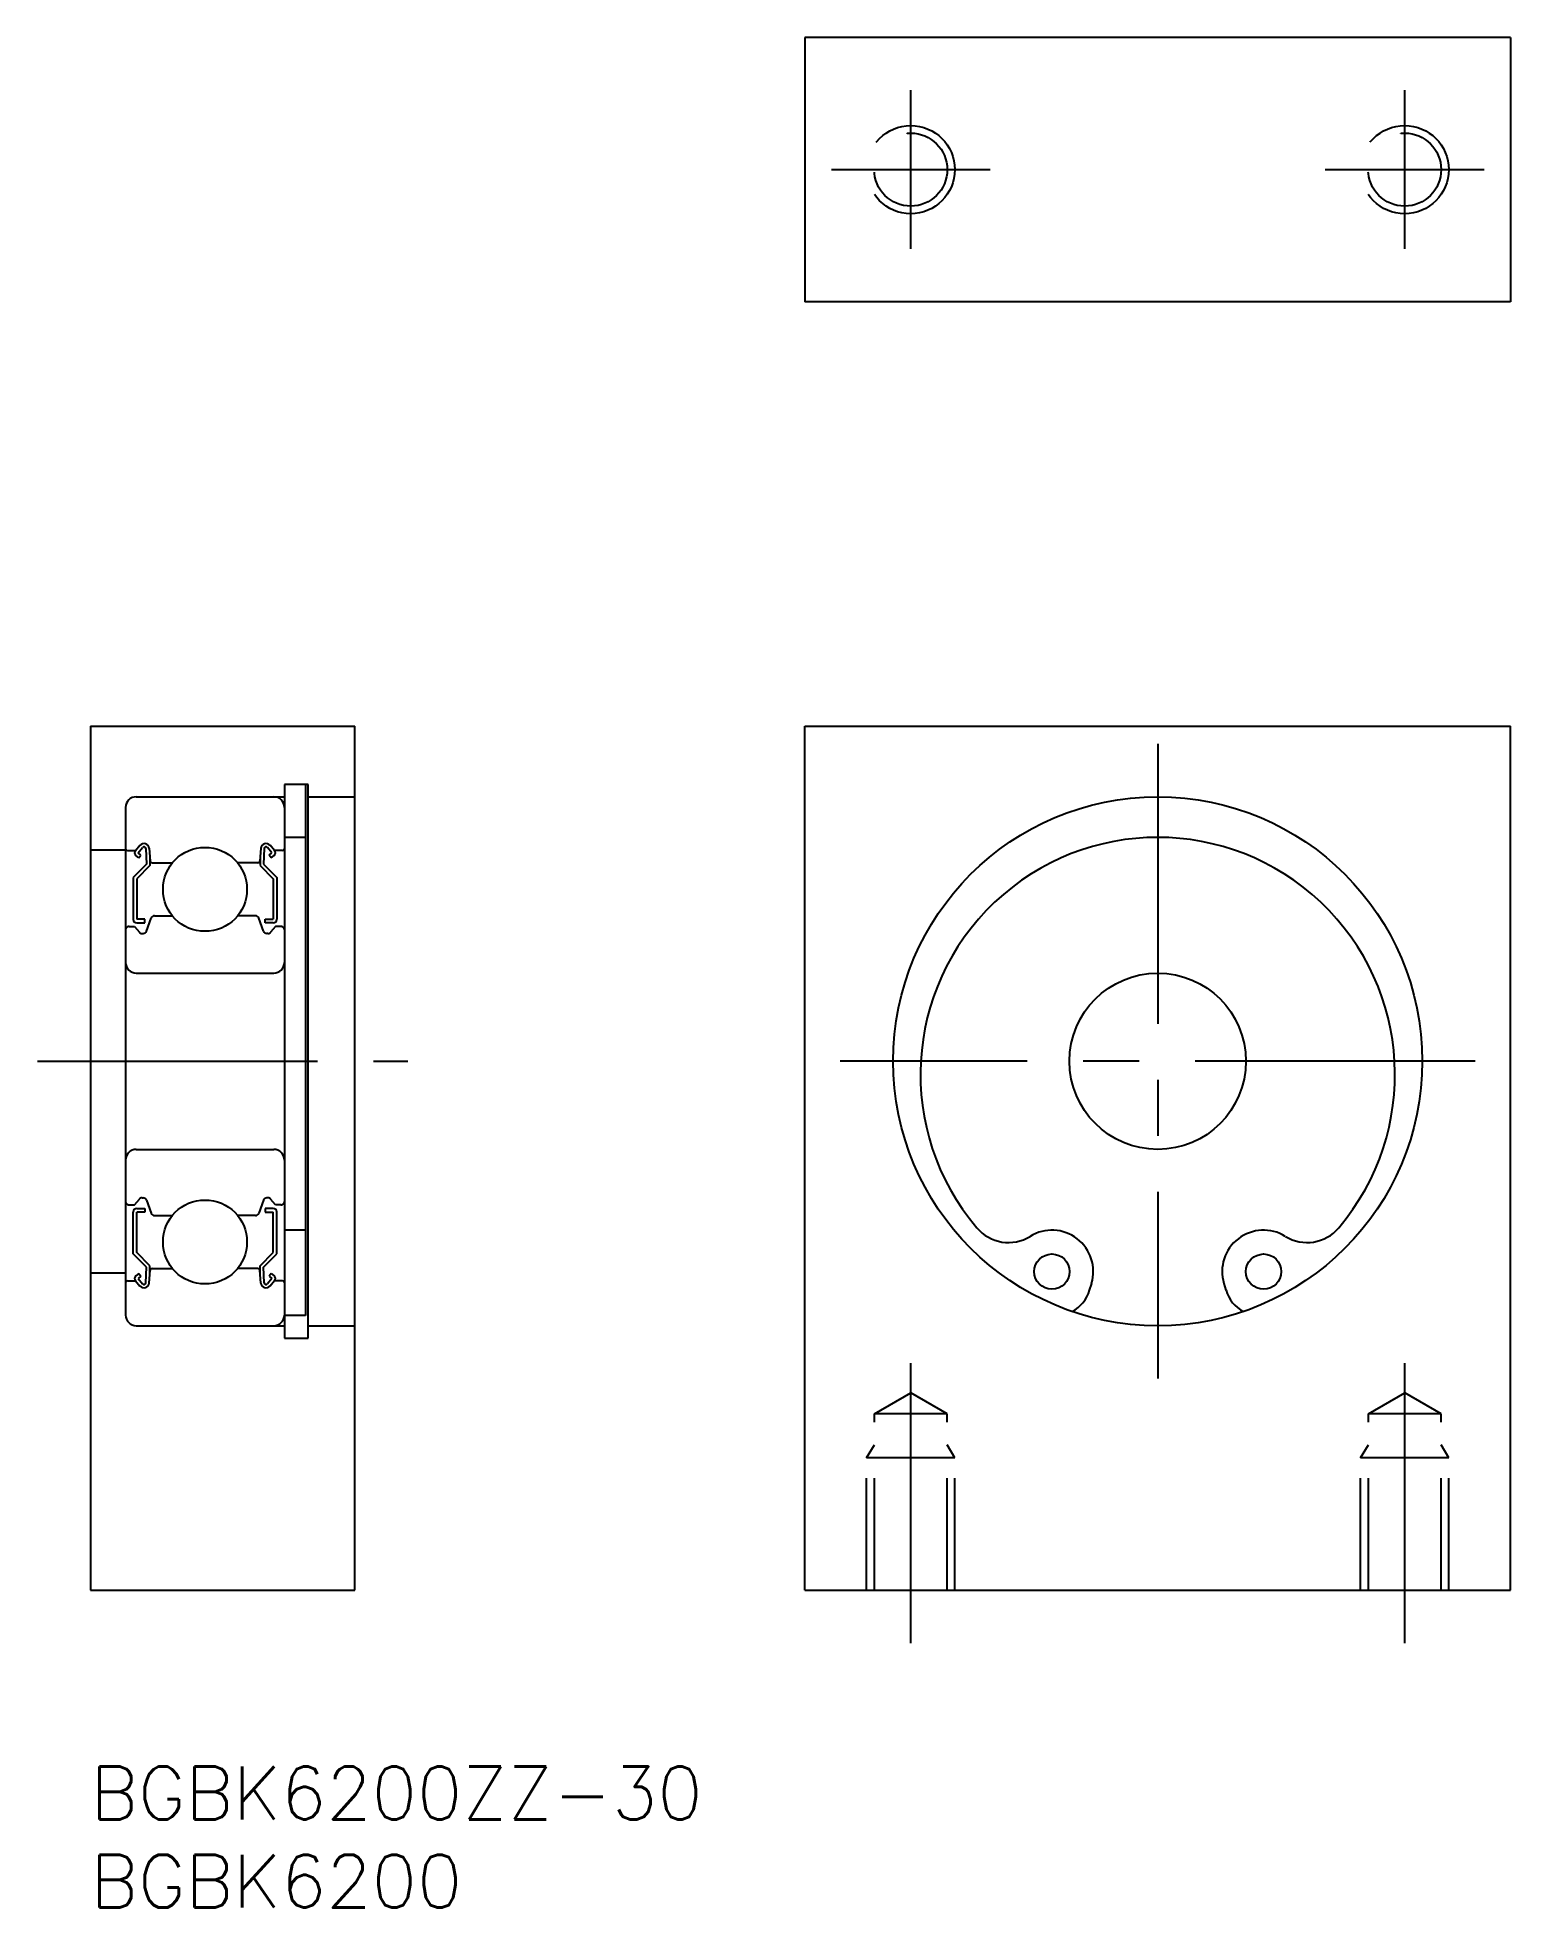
# Model space of a CAD drawing. Extents: x -3 to 81, y -8 to 98.
import ezdxf

# ---------------------------------------------------------------- set-up
doc = ezdxf.new("R2010")
doc.units = 0
doc.header["$LTSCALE"] = 0.5
doc.linetypes.add('CENTER', pattern=[50.8, 31.75, -6.35, 6.35, -6.35])
doc.linetypes.add('DASHED', pattern=[19.05, 12.7, -6.35])
for name, color, linetype in [('MSM_CENTER', 1, 'CENTER'), ('MSM_CONTINUOUS', 7, 'CONTINUOUS'), ('MSM_DASHED', 4, 'DASHED'), ('MSM_PART_NUMBER', 7, 'CONTINUOUS')]:
    doc.layers.add(name, color=color, linetype=linetype)
doc.styles.get("Standard").update_dxf_attribs({"font": 'txt.shx', "height": 3, "bigfont": 'bigfont.shx'})

# ---------------------------------------------------------------- blocks, each defined once
blk = doc.blocks.new('*U4')
at = {"layer": 'MSM_PART_NUMBER'}
blk.add_text('BGBK6200ZZ-30', height=3, dxfattribs=at).set_placement((0, -3))
blk = doc.blocks.new('*U5')
at = {"layer": 'MSM_PART_NUMBER'}
blk.add_text('BGBK6200', height=3, dxfattribs=at).set_placement((0, -8))

msp = doc.modelspace()

# ---------------------------------------------------------------- linework, layer by layer
at = {"layer": 'MSM_CENTER'}
for p, q in [((46.51, 86.07), (46.51, 95.07)), ((74.51, 86.07), (74.51, 95.07)), ((42.01, 90.57), (51.01, 90.57)), ((70.01, 90.57), (79.01, 90.57)), ((60.51, 58), (60.51, 22)), ((-3, 40), (18, 40)), ((78.51, 40), (42.51, 40)), ((46.51, 7), (46.51, 24.19)), ((74.51, 7), (74.51, 24.19))]:
    msp.add_line(p, q, dxfattribs=at)
at = {"layer": 'MSM_CONTINUOUS'}
for p, q in [((40.51, 98.07), (40.51, 83.07)), ((80.51, 98.07), (40.51, 98.07)), ((80.51, 98.07), (80.51, 83.07)), ((80.51, 83.07), (40.51, 83.07)), ((0, 59), (15, 59)), ((0, 59), (0, 10)), ((15, 10), (15, 59)), ((40.51, 10), (40.51, 59)), ((40.51, 59), (80.51, 59)), ((80.51, 10), (80.51, 59)), ((11, 55.7), (11, 24.3)), ((12.35, 55.7, -1.3), (11, 55.7, -1.3)), ((12.2, 55.7), (12.2, 25.58)), ((12.35, 24.3, -0.1), (12.35, 55.7, -0.1)), ((2, 54.4), (2, 25.6)), ((2.6, 55), (11, 55)), ((12.35, 55, -1.3), (15, 55, -1.3)), ((0, 52), (2, 52)), ((2.56, 51.95), (2.81, 52.25)), ((2.71, 51.82), (2.96, 52.12)), ((3.14, 52.06), (3.18, 51.18)), ((3.34, 52.08), (3.4, 51.34)), ((9.66, 52.08), (9.6, 51.34)), ((9.86, 52.06), (9.82, 51.18)), ((10.29, 51.82), (10.04, 52.12)), ((10.44, 51.95), (10.19, 52.25)), ((12.2, 52.7, -1.3), (11, 52.7, -1.3)), ((2.1, 51.95), (2.56, 51.95)), ((3.18, 51.18), (2.43, 50.43)), ((2.74, 51.54), (2.58, 51.67)), ((3.38, 51.1), (2.63, 50.35)), ((2.87, 51.69), (2.71, 51.82)), ((2.74, 51.54), (2.87, 51.69)), ((3.38, 51.57), (3.38, 51.1)), ((3.5, 51.25), (4.65, 51.25)), ((9.5, 51.25), (8.35, 51.25)), ((9.62, 51.57), (9.62, 51.1)), ((9.62, 51.1), (10.37, 50.35)), ((9.82, 51.18), (10.57, 50.43)), ((10.13, 51.69), (10.29, 51.82)), ((10.26, 51.54), (10.13, 51.69)), ((10.26, 51.54), (10.42, 51.67)), ((10.9, 51.95), (10.44, 51.95)), ((2.43, 50.43), (2.43, 48.05)), ((2.63, 50.35), (2.63, 48.05)), ((10.37, 50.35), (10.37, 48.05)), ((10.57, 50.43), (10.57, 48.05)), ((3.08, 48.05), (2.63, 48.05)), ((2.63, 47.85), (3.08, 47.85)), ((3.08, 47.85), (3.08, 48.05)), ((3.18, 47.38), (3.45, 48.12)), ((3.64, 48.25), (4.65, 48.25)), ((9.36, 48.25), (8.35, 48.25)), ((9.82, 47.38), (9.55, 48.12)), ((9.92, 48.05), (10.37, 48.05)), ((9.92, 47.85), (9.92, 48.05)), ((10.37, 47.85), (9.92, 47.85)), ((2.2, 47.65), (2.5, 47.65)), ((2.5, 47.65), (2.78, 47.32)), ((2.93, 47.25), (2.99, 47.25)), ((10.07, 47.25), (10.01, 47.25)), ((10.5, 47.65), (10.22, 47.32)), ((10.8, 47.65), (10.5, 47.65)), ((2.6, 45), (10.4, 45)), ((2.6, 35), (10.4, 35)), ((2.2, 31.85), (2.5, 31.85)), ((2.5, 31.85), (2.78, 32.18)), ((2.93, 32.25), (2.99, 32.25)), ((3.18, 32.12), (3.45, 31.38)), ((9.82, 32.12), (9.55, 31.38)), ((10.07, 32.25), (10.01, 32.25)), ((10.5, 31.85), (10.22, 32.18)), ((10.8, 31.85), (10.5, 31.85)), ((2.43, 29.07), (2.43, 31.45)), ((2.63, 31.65), (3.08, 31.65)), ((2.63, 29.15), (2.63, 31.45)), ((3.08, 31.45), (2.63, 31.45)), ((3.08, 31.65), (3.08, 31.45)), ((3.64, 31.25), (4.65, 31.25)), ((9.36, 31.25), (8.35, 31.25)), ((10.37, 31.65), (9.92, 31.65)), ((9.92, 31.65), (9.92, 31.45)), ((9.92, 31.45), (10.37, 31.45)), ((10.37, 29.15), (10.37, 31.45)), ((10.57, 29.07), (10.57, 31.45)), ((12.2, 30.42, -1.3), (11, 30.42, -1.3)), ((3.18, 28.32), (2.43, 29.07)), ((3.38, 28.4), (2.63, 29.15)), ((9.62, 28.4), (10.37, 29.15)), ((9.82, 28.32), (10.57, 29.07)), ((0, 28), (2, 28)), ((2.74, 27.96), (2.58, 27.83)), ((2.87, 27.81), (2.71, 27.68)), ((2.71, 27.68), (2.96, 27.38)), ((2.74, 27.96), (2.87, 27.81)), ((3.14, 27.44), (3.18, 28.32)), ((3.34, 27.42), (3.4, 28.16)), ((3.38, 27.93), (3.38, 28.4)), ((3.5, 28.25), (4.65, 28.25)), ((9.5, 28.25), (8.35, 28.25)), ((9.66, 27.42), (9.6, 28.16)), ((9.62, 27.93), (9.62, 28.4)), ((9.86, 27.44), (9.82, 28.32)), ((10.29, 27.68), (10.04, 27.38)), ((10.26, 27.96), (10.13, 27.81)), ((10.13, 27.81), (10.29, 27.68)), ((10.26, 27.96), (10.42, 27.83)), ((2.1, 27.55), (2.56, 27.55)), ((2.56, 27.55), (2.81, 27.25)), ((10.44, 27.55), (10.19, 27.25)), ((10.9, 27.55), (10.44, 27.55)), ((56.65, 27.01), (56.77, 27.4)), ((64.26, 27.4), (64.38, 27.01)), ((12.2, 25.58, -1.3), (11, 25.58, -1.3)), ((2.6, 25), (11, 25)), ((12.35, 25, -1.3), (15, 25, -1.3)), ((11, 24.3, -1.3), (12.35, 24.3, -1.3)), ((0, 10), (15, 10)), ((40.51, 10), (80.51, 10))]:
    msp.add_line(p, q, dxfattribs=at)
for centre, radius in [((60.51, 40), 15), ((6.5, 49.75), 2.38), ((60.51, 40), 5), ((6.5, 29.75), 2.38), ((54.51, 28.07), 1), ((66.51, 28.07), 1)]:
    msp.add_circle(centre, radius, dxfattribs=at)
for centre, radius, start, end in [((2.6, 54.4), 0.6, 90, 180), ((10.4, 54.4), 0.6, 0, 90), ((2.1, 52.05), 0.1, 180, 270), ((3.04, 52.05), 0.3, 4.9968, 140.0029), ((3.04, 52.06), 0.1, 2.8198, 140.0022), ((9.96, 52.05), 0.3, 39.9971, 175.0032), ((9.96, 52.06), 0.1, 39.9978, 177.1802), ((10.9, 52.05), 0.1, 270, 0), ((60.51, 39.25), 13.45, 319.7222, 220.2778), ((2.71, 51.82), 0.2, 140.0029, 230.087), ((3.5, 51.35), 0.1, 184.9968, 269.9995), ((9.5, 51.35), 0.1, 270.0005, 355.0032), ((10.29, 51.82), 0.2, 309.913, 39.9971), ((2.63, 48.05), 0.2, 180, 270), ((3.64, 48.05), 0.2, 90, 159.9914), ((9.36, 48.05), 0.2, 20.0086, 90), ((10.37, 48.05), 0.2, 270, 0), ((2.2, 47.45), 0.2, 90, 180), ((2.93, 47.45), 0.2, 219.995, 270), ((2.99, 47.45), 0.2, 270, 339.9914), ((10.01, 47.45), 0.2, 200.0086, 270), ((10.07, 47.45), 0.2, 270, 320.005), ((10.8, 47.45), 0.2, 0, 90), ((2.6, 45.6), 0.6, 180, 270), ((10.4, 45.6), 0.6, 270, 0), ((2.6, 34.4), 0.6, 90, 180), ((10.4, 34.4), 0.6, 0, 90), ((2.2, 32.05), 0.2, 180, 270), ((2.93, 32.05), 0.2, 90, 140.005), ((2.99, 32.05), 0.2, 20.0086, 90), ((10.01, 32.05), 0.2, 90, 159.9914), ((10.07, 32.05), 0.2, 39.995, 90), ((10.8, 32.05), 0.2, 270, 0), ((2.63, 31.45), 0.2, 90, 180), ((3.64, 31.45), 0.2, 200.0086, 270), ((9.36, 31.45), 0.2, 270, 339.9914), ((10.37, 31.45), 0.2, 0, 90), ((52.05, 32.07), 2.35, 220.2778, 301.6812), ((54.51, 28.07), 2.35, 343.431, 121.6812), ((66.51, 28.07), 2.35, 58.3188, 196.569), ((68.98, 32.07), 2.35, 238.3188, 319.7222), ((2.71, 27.68), 0.2, 129.913, 219.9971), ((3.5, 28.15), 0.1, 90.0005, 175.0032), ((9.5, 28.15), 0.1, 4.9968, 89.9995), ((10.29, 27.68), 0.2, 320.0029, 50.087), ((2.1, 27.45), 0.1, 90, 180), ((3.04, 27.45), 0.3, 219.9971, 355.0032), ((3.04, 27.44), 0.1, 219.9978, 357.1802), ((9.96, 27.45), 0.3, 184.9968, 320.0029), ((9.96, 27.44), 0.1, 182.8198, 320.0022), ((10.9, 27.45), 0.1, 0, 90), ((54.73, 27.58), 2, 297.6026, 343.431), ((66.3, 27.58), 2, 196.569, 242.3974), ((2.6, 25.6), 0.6, 180, 270), ((10.4, 25.6), 0.6, 270, 0)]:
    msp.add_arc(centre, radius, start, end, dxfattribs=at)
at = {"layer": 'MSM_DASHED'}
for p, q in [((44.45, 20), (46.51, 21.19)), ((48.58, 20), (46.51, 21.19)), ((72.45, 20), (74.51, 21.19)), ((76.58, 20), (74.51, 21.19)), ((44.45, 10), (44.45, 20)), ((48.58, 20), (44.45, 20)), ((48.58, 10), (48.58, 20)), ((72.45, 10), (72.45, 20)), ((76.58, 20), (72.45, 20)), ((76.58, 10), (76.58, 20)), ((44.01, 17.5), (44.45, 18.25)), ((49.01, 17.5), (48.58, 18.25)), ((72.01, 17.5), (72.45, 18.25)), ((77.01, 17.5), (76.58, 18.25)), ((44.01, 10), (44.01, 17.5)), ((49.01, 17.5), (44.01, 17.5)), ((49.01, 10), (49.01, 17.5)), ((72.01, 10), (72.01, 17.5)), ((77.01, 17.5), (72.01, 17.5)), ((77.01, 10), (77.01, 17.5))]:
    msp.add_line(p, q, dxfattribs=at)
for centre, radius in [((46.51, 90.57), 2.5), ((46.51, 90.57), 2.07), ((74.51, 90.57), 2.5), ((74.51, 90.57), 2.07)]:
    msp.add_circle(centre, radius, dxfattribs=at)

# ---------------------------------------------------------------- block references
at = {"layer": 'MSM_CONTINUOUS'}
for name in ['*U4', '*U5']:
    msp.add_blockref(name, (0, 0), dxfattribs=at)

doc.saveas('drawing.dxf')
